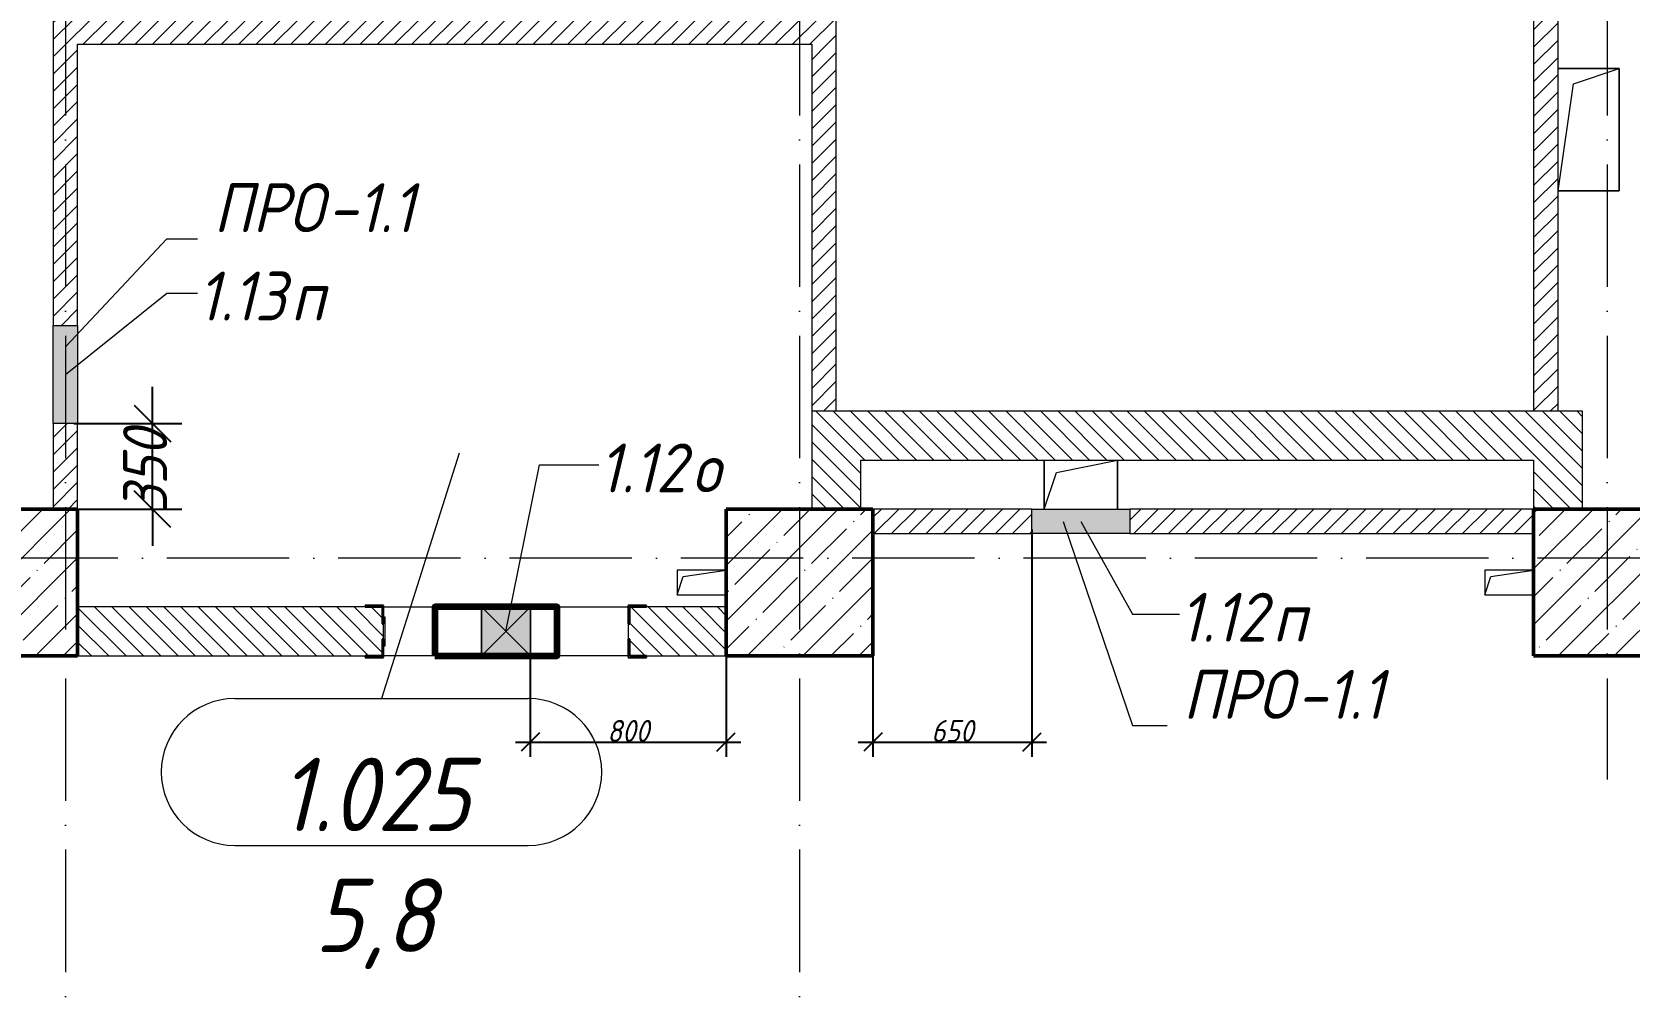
# Model space of a CAD drawing. Header units: millimetres. Extents: x -356862 to 418287, y 0 to 839748.
# Drawn here: x -140702 to -134175, y 524774 to 528747 of the extents above; entities that cross this region are included whole.
import ezdxf

# ---------------------------------------------------------------- set-up
doc = ezdxf.new("R2010")
doc.units = ezdxf.units.MM
doc.linetypes.add('50_200_ШТРИХ_1Т_ш5_п1_п1_', pattern=[700, 500, -100, 0, -100])
for name, color, linetype, lineweight in [('9.7) Заделка 956 шт', 6, 'Continuous', 158), ('A-____-____-DIMS', 7, 'Continuous', 9), ('A-DETL-GENF-OTLN', 7, 'Continuous', 9), ('A-FLOR-____-OTLN', 7, 'Continuous', 9), ('A-GENM-____-IDEN', 7, 'Continuous', 9), ('A-GENM-____-MCUT', 7, 'Continuous', 25), ('A-GENM-____-OTLN', 7, 'Continuous', 9), ('A-GENM-____-OTLN-1', 7, 'Continuous', 25), ('A-GLAZ-____-IDEN', 7, 'Continuous', 9), ('A-GLAZ-____-OTLN', 7, 'Continuous', 9), ('A-WALL-____-MCUT', 7, 'Continuous', 13), ('A-WALL-____-PATT-1', 7, 'Continuous', 9), ('A-WALL-FNSH-MCUT-1', 7, 'Continuous', 9), ('I-WALL-____-OTLN', 7, 'Continuous', 9), ('S-COLS-____-MCUT', 7, 'Continuous', 50), ('S-COLS-____-OTLN', 7, 'Continuous', 9), ('S-GRID-____-OTLN-1', 7, '50_200_ШТРИХ_1Т_ш5_п1_п1_', 9)]:
    doc.layers.add(name, color=color, linetype=linetype, lineweight=lineweight)
doc.layers.add('A-AREA-IDEN-1', color=7, linetype='Continuous', lineweight=9, true_color=0x000000)
doc.styles.add('ISOCPEUR_I', font='isocpeui.ttf', dxfattribs={"width": 0.9, "height": 2.5})
doc.styles.add('ISOCPEUR_I_10', font='isocpeui.ttf', dxfattribs={"width": 0.9, "height": 180})
doc.styles.add('ISOCPEUR_I_11', font='isocpeui.ttf', dxfattribs={"width": 0.9, "height": 200})
doc.styles.add('ISOCPEUR_I_7', font='isocpeui.ttf', dxfattribs={"width": 0.9, "height": 90})
doc.dimstyles.new('ISO-1_8_0_9К_СРЕДНИЙ_Кладочные_2', dxfattribs={"dimscale": 304.8, "dimtxt": 89.638306, "dimasz": 0.246063, "dimexe": 0.19685, "dimexo": 0, "dimgap": 0, "dimtad": 1, "dimdec": 3, "dimrnd": 0.001, "dimdsep": 46, "dimtxsty": 'ISOCPEUR_I_7', "dimblk1": 'OBLIQUE', "dimblk2": 'OBLIQUE', "dimsah": 1, "dimcen": 0.09, "dimdle": 0.19685, "dimazin": 0, "dimtfac": 1, "dimtdec": 4, "dimtix": 1, "dimtmove": 1, "dimatfit": 3, "dimfxl": 1, "dimtvp": 1, "dimtolj": 1, "dimtzin": 0, "dimarcsym": 2})
doc.dimstyles.new('ISO-1_8_0_9К_СРЕДНИЙ_Кладочные_3', dxfattribs={"dimscale": 304.8, "dimtxt": 179.276612, "dimasz": 0.492126, "dimexe": 0.393701, "dimexo": 0, "dimgap": 0, "dimtad": 1, "dimdec": 3, "dimrnd": 0.001, "dimdsep": 46, "dimtxsty": 'ISOCPEUR_I_10', "dimblk1": 'OBLIQUE', "dimblk2": 'OBLIQUE', "dimsah": 1, "dimcen": 0.09, "dimdle": 0.393701, "dimazin": 0, "dimtfac": 1, "dimtdec": 4, "dimtix": 1, "dimtmove": 0, "dimatfit": 3, "dimfxl": 1, "dimtvp": 1, "dimtolj": 1, "dimtzin": 0, "dimarcsym": 2})
pattern_1 = [(45, (-176515.067, 459015.94), (-35.35534, 35.35534), [])]
pattern_2 = [(135, (-176515.067, 459015.94), (-35.35534, -35.35534), [])]

# ---------------------------------------------------------------- blocks, each defined once
blk = doc.blocks.new('BSC_Колонна _Прямоугольная - 600х600-V82-АР1_План отверстий 1 этажа в осях 1-64_Ю-ЯЯ')
at = {"layer": 'S-COLS-____-OTLN'}
h = blk.add_hatch(dxfattribs=at)
h.set_pattern_fill('FP_91', color=256, style=0, pattern_type=2)
h.set_pattern_definition([(45, (-35700, -67481.04), (-114.04925, 114.04925), []), (45, (-35585.95, -67481.04), (-114.04925, 114.04925), [201.613, -40.323, 3.353, -36.97])])
h.paths.add_polyline_path([(-300, -300), (300, -300), (300, 300), (-300, 300)], flags=0)
at = {"layer": 'S-COLS-____-MCUT'}
for p, q in [((300, 300), (-300, 300)), ((-300, 300), (-300, -300)), ((300, -300), (300, 300)), ((-300, -300), (300, -300))]:
    blk.add_line(p, q, dxfattribs=at)
blk = doc.blocks.new('BSC_Колонна _Прямоугольная - 600х600-V96-АР1_План отверстий 1 этажа в осях 1-64_Ю-ЯЯ')
at = {"layer": 'S-COLS-____-OTLN'}
h = blk.add_hatch(dxfattribs=at)
h.set_pattern_fill('FP_106', color=256, style=0, pattern_type=2)
h.set_pattern_definition([(45, (-38950, -67481.04), (-114.04925, 114.04925), []), (45, (-38835.95, -67481.04), (-114.04925, 114.04925), [201.613, -40.323, 3.353, -36.97])])
h.paths.add_polyline_path([(-300, -300), (300, -300), (300, 300), (-300, 300)], flags=0)
at = {"layer": 'S-COLS-____-MCUT'}
for p, q in [((300, 300), (-300, 300)), ((-300, 300), (-300, -300)), ((300, -300), (300, 300)), ((-300, -300), (300, -300))]:
    blk.add_line(p, q, dxfattribs=at)
blk = doc.blocks.new('BSC_Колонна _Прямоугольная - 600х600-V107-АР1_План отверстий 1 этажа в осях 1-64_Ю-ЯЯ')
at = {"layer": 'S-COLS-____-OTLN'}
h = blk.add_hatch(dxfattribs=at)
h.set_pattern_fill('FP_118', color=256, style=0, pattern_type=2)
h.set_pattern_definition([(45, (-42250, -67481.04), (-114.04925, 114.04925), []), (45, (-42135.95, -67481.04), (-114.04925, 114.04925), [201.613, -40.323, 3.353, -36.97])])
h.paths.add_polyline_path([(-300, -300), (300, -300), (300, 300), (-300, 300)], flags=0)
at = {"layer": 'S-COLS-____-MCUT'}
for p, q in [((300, 300), (-300, 300)), ((-300, 300), (-300, -300)), ((300, -300), (300, 300)), ((-300, -300), (300, -300))]:
    blk.add_line(p, q, dxfattribs=at)
blk = doc.blocks.new('154_Стойка_СКБ_Уголок - СМ-2230_200-28216496-АР1_План отверстий 1 этажа в осях 1-64_Ю-ЯЯ')
at = {"layer": 'A-GENM-____-MCUT'}
for p, q in [((125, 156), (125, 81)), ((200, 156), (125, 156)), ((131, 81), (131, 150)), ((131, 150), (200, 150)), ((200, 150), (200, 156)), ((125, 81), (131, 81)), ((131, 19), (125, 19)), ((125, 19), (125, -56)), ((131, -50), (131, 19)), ((125, -56), (200, -56)), ((200, -50), (131, -50)), ((200, -56), (200, -50))]:
    blk.add_line(p, q, dxfattribs=at)
blk = doc.blocks.new('Стойка_Влож_Полоса боковая - Полоса-V173-АР1_План отверстий 1 этажа в осях 1-64_Ю-ЯЯ')
at = {"layer": 'A-GENM-____-OTLN'}
for p, q in [((-5, 60), (0, 60)), ((-5, -60), (-5, 60)), ((0, -60), (-5, -60))]:
    blk.add_line(p, q, dxfattribs=at)
blk = doc.blocks.new('AR_Отверстие Ниша - Лючок-32401726-АР1_План отверстий 1 этажа в осях 1-64_Ю-ЯЯ')
at = {"layer": 'A-GLAZ-____-OTLN'}
blk.add_hatch(color=256, dxfattribs=at).paths.add_polyline_path([(200, 50), (-200, 50), (-200, -50), (200, -50)], flags=0)
for p, q in [((-200, 50), (200, 50)), ((-200, -50), (-200, 50)), ((200, 50), (200, -50)), ((200, -50), (-200, -50))]:
    blk.add_line(p, q, dxfattribs=at)
blk = doc.blocks.new('AR_Отверстие Ниша - Лючок-32402240-АР1_План отверстий 1 этажа в осях 1-64_Ю-ЯЯ')
at = {"layer": 'A-GLAZ-____-OTLN'}
blk.add_hatch(color=256, dxfattribs=at).paths.add_polyline_path([(200, 50), (-200, 50), (-200, -50), (200, -50)], flags=0)
for p, q in [((-200, 50), (200, 50)), ((-200, -50), (-200, 50)), ((200, 50), (200, -50)), ((200, -50), (-200, -50))]:
    blk.add_line(p, q, dxfattribs=at)
blk = doc.blocks.new('AR_Отверстие прямоугольное _в плите_ - AR_Отверстие прямоугольное _в плите_-V183-АР1_План отверстий 1 этажа в осях 1-64_Ю-ЯЯ')
at = {"layer": 'A-GENM-____-OTLN'}
for p, q in [((125, 250), (-125, 250)), ((-62.5, 187.5), (125, 250)), ((125, -250), (125, 250)), ((-125, -250), (-62.5, 187.5)), ((-125, -250), (125, -250))]:
    blk.add_line(p, q, dxfattribs=at)
blk = doc.blocks.new('AR_Отверстие прямоугольное _в плите_ - AR_Отверстие прямоугольное _в плите_-V198-АР1_План отверстий 1 этажа в осях 1-64_Ю-ЯЯ')
at = {"layer": 'A-GENM-____-OTLN'}
for p, q in [((-150, 100), (-150, -100)), ((-100, 50), (150, 100)), ((150, -100), (150, 100)), ((-150, -100), (-100, 50))]:
    blk.add_line(p, q, dxfattribs=at)
blk = doc.blocks.new('AR_Отверстие прямоугольное _в плите_ - AR_Отверстие прямоугольное _в плите_-V220-АР1_План отверстий 1 этажа в осях 1-64_Ю-ЯЯ')
at = {"layer": 'A-GENM-____-OTLN'}
for p, q in [((100, 50), (-100, 50)), ((-100, 50), (-100, -50)), ((-100, -50), (-75, 25)), ((-75, 25), (100, 50)), ((-100, -50), (100, -50))]:
    blk.add_line(p, q, dxfattribs=at)
blk = doc.blocks.new('AR_Отверстие прямоугольное _в плите_ - AR_Отверстие прямоугольное _в плите_-V219-АР1_План отверстий 1 этажа в осях 1-64_Ю-ЯЯ')
at = {"layer": 'A-GENM-____-OTLN'}
for p, q in [((100, 50), (-100, 50)), ((-100, 50), (-100, -50)), ((-100, -50), (-75, 25)), ((-75, 25), (100, 50)), ((-100, -50), (100, -50))]:
    blk.add_line(p, q, dxfattribs=at)
blk = doc.blocks.new('AR_Отверстие прямоугольное _в стене__БезПР - AR_Отверстие прямоугольное _в стене__БезПР-36428014-АР1_План отверстий 1 этажа в осях 1-64_Ю-ЯЯ')
at = {"layer": 'A-GLAZ-____-OTLN'}
blk.add_hatch(color=256, dxfattribs=at).paths.add_polyline_path([(100, 100), (-100, 100), (-100, -100), (100, -100)], flags=0)
at = {"layer": 'A-DETL-GENF-OTLN'}
for p, q in [((-100, -100), (-100, 100)), ((-100, 100), (100, 100)), ((100, 100), (-100, -100)), ((-100, 100), (100, -100)), ((100, 100), (-100, 100)), ((-100, 100), (-100, -100)), ((100, 100), (100, -100)), ((100, -100), (100, 100)), ((100, -100), (-100, -100)), ((-100, -100), (100, -100))]:
    blk.add_line(p, q, dxfattribs=at)
blk = doc.blocks.new('_Oblique')
at = {"color": 0, "linetype": 'ByBlock', "lineweight": -2}
blk.add_line((-0.5, -0.5), (0.5, 0.5), dxfattribs=at)
blk = doc.blocks.new('*D13536')
at = {"layer": 'A-____-____-DIMS', "color": 0, "lineweight": -2, "transparency": 16777216}
for p, q in [((-140209.3, 527147), (-140209.3, 527297)), ((-140531.2, 527147), (-140089.3, 527147)), ((-140209.3, 526797), (-140209.3, 527147)), ((-140515.1, 526797), (-140089.3, 526797)), ((-140209.3, 526797), (-140209.3, 526647))]:
    blk.add_line(p, q, dxfattribs=at)
at = {"layer": 'Defpoints', "color": 0, "transparency": 16777216}
for p in [(-140531.2, 527147), (-140209.3, 527147), (-140515.1, 526797)]:
    blk.add_point(p, dxfattribs=at)
at = {"layer": 'A-____-____-DIMS', "color": 0, "lineweight": -2, "transparency": 16777216, "xscale": 150, "yscale": 150, "zscale": 150}
for p, rotation in [((-140209.3, 527147), 270), ((-140209.3, 526797), 90)]:
    blk.add_blockref('_Oblique', p, dxfattribs=dict(at, rotation=rotation))
at = {"layer": 'A-____-____-DIMS', "color": 0, "transparency": 16777216, "insert": (-140329.3, 526781.4), "char_height": 180, "width": 409.578, "attachment_point": 1, "rotation": 90, "line_spacing_factor": 1.149209, "style": 'ISOCPEUR_I_10'}
blk.add_mtext('\\A1;350', dxfattribs=at)
blk = doc.blocks.new('*D13537')
at = {"layer": 'A-____-____-DIMS', "color": 0, "lineweight": -2, "transparency": 16777216}
for p, q in [((-136615.1, 526713.1), (-136615.1, 525785.2)), ((-137265.1, 526197), (-137265.1, 525785.2)), ((-137325.1, 525845.2), (-136555.1, 525845.2))]:
    blk.add_line(p, q, dxfattribs=at)
at = {"layer": 'Defpoints', "color": 0, "transparency": 16777216}
for p in [(-136615.1, 526713.1), (-137265.1, 526197), (-136615.1, 525845.2)]:
    blk.add_point(p, dxfattribs=at)
at = {"layer": 'A-____-____-DIMS', "color": 0, "lineweight": -2, "transparency": 16777216, "xscale": 75, "yscale": 75, "zscale": 75, "rotation": 180}
blk.add_blockref('_Oblique', (-137265.1, 525845.2), dxfattribs=at)
at = {"layer": 'A-____-____-DIMS', "color": 0, "lineweight": -2, "transparency": 16777216, "xscale": 75, "yscale": 75, "zscale": 75}
blk.add_blockref('_Oblique', (-136615.1, 525845.2), dxfattribs=at)
at = {"layer": 'A-____-____-DIMS', "color": 0, "transparency": 16777216, "insert": (-136940.1, 525890.2), "char_height": 90, "width": 409.578, "attachment_point": 5, "style": 'ISOCPEUR_I_7'}
blk.add_mtext('\\A1;650', dxfattribs=at)
blk = doc.blocks.new('*D13587')
at = {"layer": 'A-____-____-DIMS', "color": 0, "lineweight": -2, "transparency": 16777216}
for p, q in [((-138665.1, 526197), (-138665.1, 525785.2)), ((-137865.1, 526197), (-137865.1, 525785.2)), ((-138725.1, 525845.2), (-137805.1, 525845.2))]:
    blk.add_line(p, q, dxfattribs=at)
at = {"layer": 'Defpoints', "color": 0, "transparency": 16777216}
for p in [(-138665.1, 526197), (-137865.1, 526197), (-137865.1, 525845.2)]:
    blk.add_point(p, dxfattribs=at)
at = {"layer": 'A-____-____-DIMS', "color": 0, "lineweight": -2, "transparency": 16777216, "xscale": 75, "yscale": 75, "zscale": 75, "rotation": 180}
blk.add_blockref('_Oblique', (-138665.1, 525845.2), dxfattribs=at)
at = {"layer": 'A-____-____-DIMS', "color": 0, "lineweight": -2, "transparency": 16777216, "xscale": 75, "yscale": 75, "zscale": 75}
blk.add_blockref('_Oblique', (-137865.1, 525845.2), dxfattribs=at)
at = {"layer": 'A-____-____-DIMS', "color": 0, "transparency": 16777216, "insert": (-138265.1, 525890.2), "char_height": 90, "width": 409.578, "attachment_point": 5, "style": 'ISOCPEUR_I_7'}
blk.add_mtext('\\A1;800', dxfattribs=at)
blk = doc.blocks.new('AAR_СКБ_Марка_помещения_1_5 ммп - Номер _ Площадь-27962135-АИ_План этажа_Стены_1')
at = {"layer": 'A-AREA-IDEN-1'}
for p, q in [((-2.987, 3), (3.013, 3)), ((-2.987, 0), (3.013, 0))]:
    blk.add_line(p, q, dxfattribs=at)
for centre, start, end in [((-2.987, 1.5), 90, 270), ((3.013, 1.5), 270, 90)]:
    blk.add_arc(centre, 1.5, start, end, dxfattribs=at)

msp = doc.modelspace()

# ---------------------------------------------------------------- hatches: boundary and pattern name
at = {"layer": 'A-WALL-____-PATT-1'}
h = msp.add_hatch(dxfattribs=at)
h.set_pattern_fill('FP_5', color=256, style=0, pattern_type=2)
h.set_pattern_definition(pattern_1)
h.paths.add_polyline_path([(-134565.0675, 527196.983), (-134465.0675, 527196.983), (-134465.0675, 531026.983), (-134468.0675, 531026.983), (-134468.0675, 531073.983), (-134562.0675, 531073.983), (-134562.0675, 531026.983), (-134565.0675, 531026.983), (-134565.0675, 529155.6798)], flags=0)
h.paths.add_polyline_path([(-134562.0675, 531076.983), (-134465.0675, 531076.983), (-134465.0675, 533136.983), (-134565.0675, 533136.983), (-134565.0675, 531076.983)], flags=0)
h = msp.add_hatch(dxfattribs=at)
h.set_pattern_fill('FP_5', color=256, style=0, pattern_type=2)
h.set_pattern_definition(pattern_1)
h.paths.add_polyline_path([(-137515.0675, 528696.983), (-137415.0675, 528696.983), (-137415.0675, 528796.983), (-140615.0675, 528796.983), (-140615.0675, 528696.983), (-137645.4615, 528696.983)], flags=0)
h = msp.add_hatch(dxfattribs=at)
h.set_pattern_fill('FP_5', color=256, style=0, pattern_type=2)
h.set_pattern_definition(pattern_1)
h.paths.add_polyline_path([(-140615.0675, 526796.983), (-140515.0675, 526796.983), (-140515.0675, 527146.983), (-140615.0675, 527146.983)], flags=0)
h.paths.add_polyline_path([(-140615.0675, 527546.983), (-140515.0675, 527546.983), (-140515.0675, 528696.983), (-140615.0675, 528696.983)], flags=0)
h = msp.add_hatch(dxfattribs=at)
h.set_pattern_fill('FP_5', color=256, style=0, pattern_type=2)
h.set_pattern_definition(pattern_1)
h.paths.add_polyline_path([(-137415.0675, 527196.983), (-137415.0675, 528696.983), (-137515.0675, 528696.983), (-137515.0675, 527196.983)], flags=0)
h = msp.add_hatch(dxfattribs=at)
h.set_pattern_fill('FP_6', color=256, style=0, pattern_type=2)
h.set_pattern_definition(pattern_2)
h.paths.add_polyline_path([(-137315.0675, 526796.983), (-137315.0675, 527196.983), (-137515.0675, 527196.983), (-137515.0675, 526796.983)], flags=0)
h = msp.add_hatch(dxfattribs=at)
h.set_pattern_fill('FP_6', color=256, style=0, pattern_type=2)
h.set_pattern_definition(pattern_2)
h.paths.add_polyline_path([(-134565.0675, 526996.983), (-134565.0675, 527196.983), (-137315.0675, 527196.983), (-137315.0675, 526996.983), (-135877.9609, 526996.983)], flags=0)
h = msp.add_hatch(dxfattribs=at)
h.set_pattern_fill('FP_6', color=256, style=0, pattern_type=2)
h.set_pattern_definition(pattern_2)
h.paths.add_polyline_path([(-134365.0675, 526796.983), (-134365.0675, 527196.983), (-134565.0675, 527196.983), (-134565.0675, 526796.983)], flags=0)
h = msp.add_hatch(dxfattribs=at)
h.set_pattern_fill('FP_5', color=256, style=0, pattern_type=2)
h.set_pattern_definition(pattern_1)
h.paths.add_polyline_path([(-134565.0675, 526696.983), (-134565.0675, 526796.983), (-136215.0675, 526796.983), (-136215.0675, 526696.983), (-135877.9609, 526696.983)], flags=0)
h.paths.add_polyline_path([(-137265.0675, 526696.983), (-136615.0675, 526696.983), (-136615.0675, 526796.983), (-137265.0675, 526796.983)], flags=0)
h = msp.add_hatch(dxfattribs=at)
h.set_pattern_fill('FP_6', color=256, style=0, pattern_type=2)
h.set_pattern_definition(pattern_2)
h.paths.add_polyline_path([(-137865.0675, 526196.983), (-137865.0675, 526396.983), (-138259.0675, 526396.983), (-138259.0675, 526327.983), (-138265.0675, 526327.983), (-138265.0675, 526265.983), (-138259.0675, 526265.983), (-138259.0675, 526196.983), (-138190.0675, 526196.983)], flags=0)
h.paths.add_polyline_path([(-139412.9622, 526196.983), (-139271.0675, 526196.983), (-139271.0675, 526265.983), (-139265.0675, 526265.983), (-139265.0675, 526327.983), (-139271.0675, 526327.983), (-139271.0675, 526396.983), (-140515.0675, 526396.983), (-140515.0675, 526196.983)], flags=0)

# ---------------------------------------------------------------- linework, layer by layer
at = {"layer": '9.7) Заделка 956 шт'}
msp.add_lwpolyline([(-139055.1167, 526196.983), (-138555.1167, 526196.983), (-138555.1167, 526396.983), (-139055.1167, 526396.983)], close=True, dxfattribs=at)
at = {"layer": 'A-AREA-IDEN-1'}
msp.add_line((-138955.901, 527025.9172), (-139273.2904, 526023.093), dxfattribs=at)
at = {"layer": 'A-FLOR-____-OTLN'}
for p, q in [((-134465.0675, 528596.983), (-134215.0675, 528596.983)), ((-134215.0675, 528596.983), (-134215.0675, 528096.983)), ((-134215.0675, 528096.983), (-134465.0675, 528096.983)), ((-136565.0675, 526796.983), (-136565.0675, 526996.983)), ((-136265.0675, 526996.983), (-136265.0675, 526796.983))]:
    msp.add_line(p, q, dxfattribs=at)
at = {"layer": 'A-GENM-____-IDEN'}
for p, q in [((-140565.0675, 527459.8166), (-140150.4349, 527901.6325)), ((-140150.4349, 527901.6325), (-140024.5756, 527901.6325)), ((-136487.4671, 526746.983), (-136204.7876, 525912.7217)), ((-136204.7876, 525912.7217), (-136062.9094, 525912.7217))]:
    msp.add_line(p, q, dxfattribs=at)
at = {"layer": 'A-GLAZ-____-IDEN'}
for p, q in [((-140565.0675, 527346.983), (-140150.4349, 527680.1325)), ((-140150.4349, 527680.1325), (-140024.5756, 527680.1325)), ((-138765.0675, 526296.983), (-138627.2486, 526977.512)), ((-138627.2486, 526977.512), (-138385.3855, 526977.512)), ((-136415.0675, 526746.983), (-136204.7876, 526367.5425)), ((-136204.7876, 526367.5425), (-136012.5077, 526367.5425))]:
    msp.add_line(p, q, dxfattribs=at)
at = {"layer": 'A-WALL-____-MCUT'}
for p, q in [((-134365.0675, 527196.983), (-137515.0675, 527196.983)), ((-137515.0675, 527196.983), (-137515.0675, 526796.983)), ((-134365.0675, 526796.983), (-134365.0675, 527196.983)), ((-137315.0675, 526996.983), (-134565.0675, 526996.983)), ((-137315.0675, 526796.983), (-137315.0675, 526996.983)), ((-134565.0675, 526996.983), (-134565.0675, 526796.983)), ((-139340.0675, 526396.983), (-140515.0675, 526396.983)), ((-137865.0675, 526396.983), (-138190.0675, 526396.983)), ((-139265.0675, 526265.983), (-139265.0675, 526327.983)), ((-138265.0675, 526327.983), (-138265.0675, 526265.983)), ((-140515.0675, 526196.983), (-139340.0675, 526196.983)), ((-138190.0675, 526196.983), (-137865.0675, 526196.983))]:
    msp.add_line(p, q, dxfattribs=at)
at = {"layer": 'A-WALL-FNSH-MCUT-1'}
for p, q in [((-134565.0675, 531026.983), (-134565.0675, 527196.983)), ((-140615.0675, 529746.983), (-140615.0675, 527546.983)), ((-137415.0675, 527196.983), (-137415.0675, 529650.983)), ((-134465.0675, 527196.983), (-134465.0675, 528876.983)), ((-140515.0675, 528696.983), (-137515.0675, 528696.983)), ((-140515.0675, 527546.983), (-140515.0675, 528696.983)), ((-137515.0675, 528696.983), (-137515.0675, 527196.983)), ((-140615.0675, 527146.983), (-140615.0675, 526796.983)), ((-140515.0675, 526796.983), (-140515.0675, 527146.983)), ((-136615.0675, 526796.983), (-137265.0675, 526796.983)), ((-134565.0675, 526796.983), (-136215.0675, 526796.983)), ((-137265.0675, 526696.983), (-136615.0675, 526696.983)), ((-136215.0675, 526696.983), (-134565.0675, 526696.983))]:
    msp.add_line(p, q, dxfattribs=at)
at = {"layer": 'I-WALL-____-OTLN'}
for p, q in [((-139265.0675, 526396.983), (-138865.0675, 526396.983)), ((-138665.0675, 526396.983), (-138265.0675, 526396.983)), ((-138865.0675, 526196.983), (-139265.0675, 526196.983)), ((-138265.0675, 526196.983), (-138665.0675, 526196.983))]:
    msp.add_line(p, q, dxfattribs=at)
at = {"layer": 'S-GRID-____-OTLN-1'}
for p, q in [((-140565.0675, 549908.7924), (-140565.0675, 511907.5288)), ((-137565.0675, 549908.7924), (-137565.0675, 511907.5288)), ((-134265.0675, 549908.7924), (-134265.0675, 525691.4247)), ((-72440.6609, 526596.983), (-181183.8377, 526596.983))]:
    msp.add_line(p, q, dxfattribs=at)

# ---------------------------------------------------------------- block references
at = {"layer": 'A-AREA-IDEN-1', "xscale": 199.9999999999999, "yscale": 199.9999999999999, "zscale": 199.9999999999999}
msp.add_blockref('AAR_СКБ_Марка_помещения_1_5 ммп - Номер _ Площадь-27962135-АИ_План этажа_Стены_1', (-139275.8728, 525422.5903), dxfattribs=at)
at = {"layer": 'A-GENM-____-OTLN'}
for name, p in [('AR_Отверстие прямоугольное _в плите_ - AR_Отверстие прямоугольное _в плите_-V183-АР1_План отверстий 1 этажа в осях 1-64_Ю-ЯЯ', (-134340.0675, 528346.983)), ('AR_Отверстие прямоугольное _в плите_ - AR_Отверстие прямоугольное _в плите_-V198-АР1_План отверстий 1 этажа в осях 1-64_Ю-ЯЯ', (-136415.0675, 526896.983)), ('AR_Отверстие прямоугольное _в плите_ - AR_Отверстие прямоугольное _в плите_-V220-АР1_План отверстий 1 этажа в осях 1-64_Ю-ЯЯ', (-137965.0675, 526496.983)), ('AR_Отверстие прямоугольное _в плите_ - AR_Отверстие прямоугольное _в плите_-V219-АР1_План отверстий 1 этажа в осях 1-64_Ю-ЯЯ', (-134665.0675, 526496.983))]:
    msp.add_blockref(name, p, dxfattribs=at)
at = {"layer": 'A-GENM-____-OTLN', "rotation": 180}
msp.add_blockref('Стойка_Влож_Полоса боковая - Полоса-V173-АР1_План отверстий 1 этажа в осях 1-64_Ю-ЯЯ', (-139265.0675, 526296.983), dxfattribs=at)
at = {"layer": 'A-GENM-____-OTLN-1', "rotation": 180}
msp.add_blockref('154_Стойка_СКБ_Уголок - СМ-2230_200-28216496-АР1_План отверстий 1 этажа в осях 1-64_Ю-ЯЯ', (-139140.0675, 526346.983), dxfattribs=at)
at = {"layer": 'A-GENM-____-OTLN-1'}
msp.add_blockref('154_Стойка_СКБ_Уголок - СМ-2230_200-28216496-АР1_План отверстий 1 этажа в осях 1-64_Ю-ЯЯ', (-138390.0675, 526246.983), dxfattribs=at)
at = {"layer": 'A-GLAZ-____-OTLN'}
for name, p, rotation in [('AR_Отверстие Ниша - Лючок-32401726-АР1_План отверстий 1 этажа в осях 1-64_Ю-ЯЯ', (-140565.0675, 527346.983), 269.9999999999999), ('AR_Отверстие Ниша - Лючок-32402240-АР1_План отверстий 1 этажа в осях 1-64_Ю-ЯЯ', (-136415.0675, 526746.983), 180)]:
    msp.add_blockref(name, p, dxfattribs=dict(at, rotation=rotation))
msp.add_blockref('AR_Отверстие прямоугольное _в стене__БезПР - AR_Отверстие прямоугольное _в стене__БезПР-36428014-АР1_План отверстий 1 этажа в осях 1-64_Ю-ЯЯ', (-138765.0675, 526296.983), dxfattribs=at)
at = {"layer": 'S-COLS-____-OTLN'}
for name, p in [('BSC_Колонна _Прямоугольная - 600х600-V82-АР1_План отверстий 1 этажа в осях 1-64_Ю-ЯЯ', (-140815.0675, 526496.983)), ('BSC_Колонна _Прямоугольная - 600х600-V96-АР1_План отверстий 1 этажа в осях 1-64_Ю-ЯЯ', (-137565.0675, 526496.983)), ('BSC_Колонна _Прямоугольная - 600х600-V107-АР1_План отверстий 1 этажа в осях 1-64_Ю-ЯЯ', (-134265.0675, 526496.983))]:
    msp.add_blockref(name, p, dxfattribs=at)

# ---------------------------------------------------------------- texts
at = {"layer": 'A-AREA-IDEN-1', "char_height": 300, "attachment_point": 8, "line_spacing_factor": 1.139951, "style": 'ISOCPEUR_I'}
for s, insert, width in [('\\pxqc,t8.46667,16.93333,25.4,33.86667,42.33333,50.8,59.26667,67.73333,76.2,84.66667,93.13333,101.6,110.06667,118.53333,127,135.46667,143.93333,152.4,160.86667,169.33333,177.8,186.26667,194.73333,203.2,211.66667,220.13333,228.6,237.06667,245.53333,254,262.46667,270.93333;{1.025}', (-139301.3018, 525480.9201), 900), ('\\pxqc,t8.46667,16.93333,25.4,33.86667,42.33333,50.8,59.26667,67.73333,76.2,84.66667,93.13333,101.6,110.06667,118.53333,127,135.46667,143.93333,152.4,160.86667,169.33333,177.8,186.26667,194.73333,203.2,211.66667,220.13333,228.6,237.06667,245.53333,254,262.46667,270.93333;{5,8}', (-139300.3018, 524916.9722), 542)]:
    msp.add_mtext(s, dxfattribs=dict(at, insert=insert, width=width))
at = {"layer": 'A-GENM-____-IDEN', "char_height": 200, "attachment_point": 1, "style": 'ISOCPEUR_I_11'}
for s, insert, width in [('ПРО', (-139959.4322, 528128.7486), 562.784625), ('-1.1', (-139495.0885, 528128.7486), 461.772), ('ПРО', (-135997.766, 526139.8378), 562.784625), ('-1.1', (-135533.4223, 526139.8378), 461.772)]:
    msp.add_mtext(s, dxfattribs=dict(at, insert=insert, width=width))
at = {"layer": 'A-GLAZ-____-IDEN', "char_height": 200, "attachment_point": 1, "style": 'ISOCPEUR_I_11'}
for s, insert, width in [('1.13', (-140024.5756, 527767.7471), 461.772), ('\\fISOCPEUR|b0|i1|c204|p34|;\\W.9;п', (-139643.5756, 527767.7471), 158.734125), ('1.12', (-138385.3855, 527065.1266), 461.772), ('\\fISOCPEUR|b0|i1|c204|p34|;\\W.9;о', (-138004.3855, 527065.1266), 158.734125), ('1.12', (-136012.5077, 526455.1571), 461.772), ('\\fISOCPEUR|b0|i1|c204|p34|;\\W.9;п', (-135631.5077, 526455.1571), 158.734125)]:
    msp.add_mtext(s, dxfattribs=dict(at, insert=insert, width=width))

# ---------------------------------------------------------------- dimensions: what is measured, and where the dimension line sits
at = {"layer": 'A-____-____-DIMS'}
dim = msp.add_linear_dim(base=(-140209.2986, 527146.983), p1=(-140515.0675, 526796.983), p2=(-140531.2037, 527146.983), angle=90, dimstyle='ISO-1_8_0_9К_СРЕДНИЙ_Кладочные_3', override={"dimpost": '<>', "dimfxl": 350.371771}, dxfattribs=at)
dim.commit()
dim.dimension.update_dxf_attribs({"geometry": '*D13536', "text_midpoint": (-140209.2986, 526986.1532), "dimtype": 160, "text_rotation": 90})
for base, p1, p2, override, picture, middle in [((-136615.0675, 525845.1878), (-137265.0675, 526196.983), (-136615.0675, 526713.1192), {"dimpost": '<>', "dimfxl": 829.99795}, '*D13537', (-136940.0675, 525890.1878)), ((-137865.0675, 525845.1878), (-138665.0675, 526196.983), (-137865.0675, 526196.983), {"dimpost": '<>', "dimfxl": 800}, '*D13587', (-138265.0675, 525890.1878))]:
    dim = msp.add_linear_dim(base=base, p1=p1, p2=p2, dimstyle='ISO-1_8_0_9К_СРЕДНИЙ_Кладочные_2', override=override, dxfattribs=at)
    dim.commit()
    dim.dimension.update_dxf_attribs({"geometry": picture, "text_midpoint": middle})

doc.saveas('drawing.dxf')
